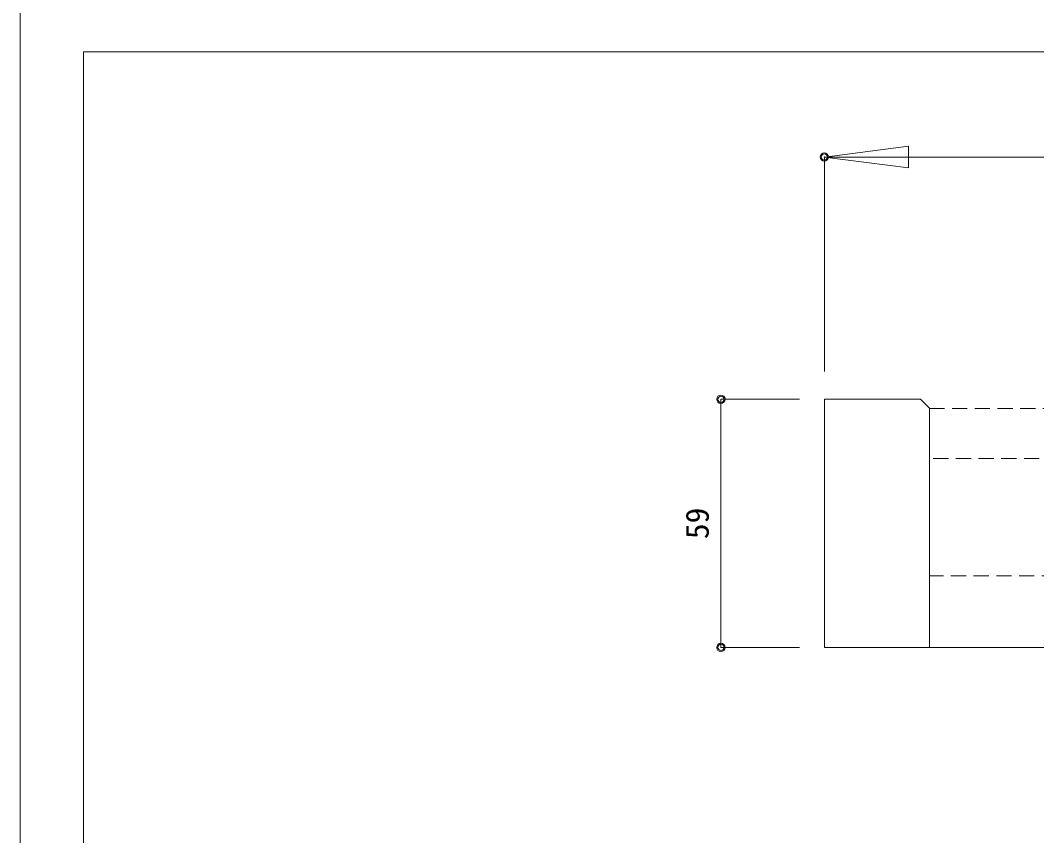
# Model space of a CAD drawing. Units: millimetres on the paper, enlarged 5 times, with parts at other scales. Extents: x -992 to 1008, y -685 to 700.
# Drawn here: x -992.5 to -589.6, y -361.9 to -38.8 of the extents above; entities that cross this region are included whole.
import ezdxf
from ezdxf.enums import TextEntityAlignment as Align

# ---------------------------------------------------------------- set-up
doc = ezdxf.new("R2010")
doc.units = ezdxf.units.MM
doc.header["$LTSCALE"] = 5
doc.header["$PDMODE"] = 32
doc.header["$PDSIZE"] = 2.5
doc.linetypes.add('DASHED1', pattern=[1.8, 1.2, -0.6])
for name, color, linetype, lineweight in [('1-0_H-SYM', 7, 'Continuous', 20), ('1-1_0', 7, 'Continuous', 20), ('2-0_18', 7, 'Continuous', 18)]:
    doc.layers.add(name, color=color, linetype=linetype, lineweight=lineweight)
doc.styles.add('ＭＳ ゴシック', font='')
doc.styles.get('ＭＳ ゴシック').set_extended_font_data('MS Gothic')

msp = doc.modelspace()

# ---------------------------------------------------------------- linework, layer by layer
at = {"layer": '1-0_H-SYM'}
for p in [(197.5, -51.25), (-967.5, -501.25)]:
    msp.add_line(p, (-967.5, -51.25), dxfattribs=at)
at = {"layer": '1-1_0'}
msp.add_line((197.5, -51.25), (-967.5, -51.25), dxfattribs=at)
msp.add_lwpolyline([(-992.5, -685), (1007.5, -685), (1007.5, 700), (-992.5, 700)], close=True, dxfattribs=at)
msp.add_lwpolyline([(197.5, -501.25), (-967.5, -501.25), (-967.5, -51.25)], dxfattribs=at)
at = {"layer": '2-0_18', "color": 4, "lineweight": 9}
for p, q in [((-112.266, -92.919), (-673.76, -92.919)), ((-673.76, -92.919), (-673.76, -177.978)), ((-714.746, -188.935), (-683.556, -188.935)), ((-714.746, -188.935), (-714.746, -287.268)), ((-714.746, -287.268), (-683.556, -287.268))]:
    msp.add_line(p, q, dxfattribs=at)
at = {"layer": '2-0_18'}
for p, q in [((-635.629, -188.935), (-673.76, -188.935)), ((-673.76, -287.268), (-673.76, -188.935)), ((-635.629, -188.935), (-632.093, -192.47)), ((-632.093, -192.47), (-632.093, -287.268))]:
    msp.add_line(p, q, dxfattribs=at)
at = {"layer": '2-0_18', "linetype": 'DASHED1'}
msp.add_line((-632.093, -192.601), (-153.933, -192.601), dxfattribs=at)
at = {"layer": '2-0_18', "linetype": 'DASHED1', "lineweight": 20}
for p, q in [((-354.603, -212.377), (-632.093, -212.377)), ((-356.562, -258.935), (-632.093, -258.935))]:
    msp.add_line(p, q, dxfattribs=at)
at = {"layer": '2-0_18', "lineweight": 20}
msp.add_line((-673.76, -287.268), (-405.75, -287.268), dxfattribs=at)
at = {"layer": '2-0_18', "color": 4}
msp.add_lwpolyline([(-673.76, -92.919), (-640.426, -88.585), (-640.426, -97.252)], close=True, dxfattribs=at)
for centre in [(-673.76, -92.919), (-714.746, -188.935), (-714.746, -287.268)]:
    msp.add_circle(centre, 1.667, dxfattribs=at)
at = {"layer": '2-0_18', "color": 5}
for p in [(-673.76, -92.919), (-714.746, -188.935), (-714.746, -287.268)]:
    msp.add_point(p, dxfattribs=at)
at = {"layer": '2-0_18', "color": 4}
for p in [(-673.76, -92.919), (-714.746, -188.935), (-714.746, -287.268)]:
    msp.add_point(p, dxfattribs=at)

# ---------------------------------------------------------------- texts
at = {"layer": '2-0_18', "style": 'ＭＳ ゴシック'}
msp.add_text('59', height=9.164, rotation=90, dxfattribs=at).set_placement((-716.829, -244.351), align=Align.BOTTOM_LEFT)

doc.saveas('drawing.dxf')
